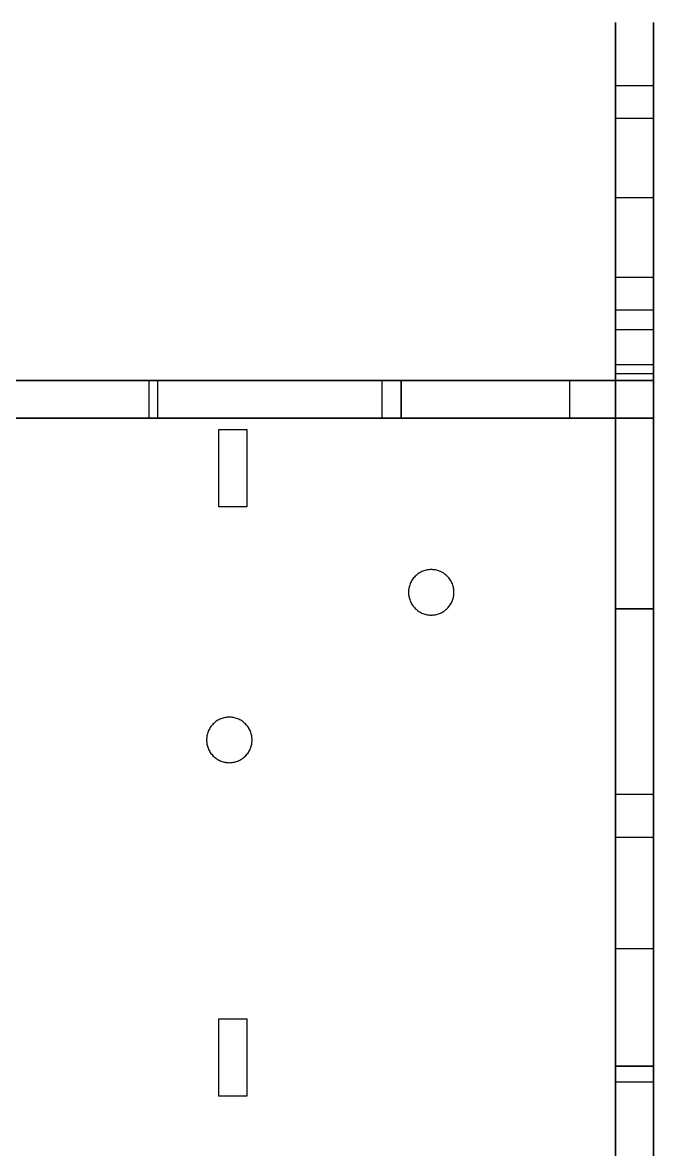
# Model space of a CAD drawing. Header units: millimetres. Extents: x -243 to 565, y -16 to 220.
# Drawn here: x -198.4 to -153.4, y 94.7 to 175 of the extents above; entities that cross this region are included whole.
import ezdxf

# ---------------------------------------------------------------- set-up
doc = ezdxf.new("R2010")
doc.units = ezdxf.units.MM
doc.header["$LTSCALE"] = 12.7
doc.header["$MEASUREMENT"] = 0
doc.layers.add('VISTAS', color=7, linetype='Continuous', true_color=0x000000)

msp = doc.modelspace()

# ---------------------------------------------------------------- linework, layer by layer
at = {"layer": 'VISTAS'}
for points, weights, knots in [([(-156.065, 162.499, -2.3), (-156.065, 174.999, -2.3), (-156.065, 174.999, -14.8), (-156.065, 174.999, -27.3), (-156.065, 162.499, -27.3)], [1, 0.707106781187, 1, 0.707106781187, 1], [376.676221, 376.676221, 376.676221, 396.311175, 396.311175, 415.946129, 415.946129, 415.946129]), ([(-153.365, 162.499, -2.3), (-153.365, 174.999, -2.3), (-153.365, 174.999, -14.8), (-153.365, 174.999, -27.3), (-153.365, 162.499, -27.3)], [1, 0.707106781187, 1, 0.707106781187, 1], [376.676221, 376.676221, 376.676221, 396.311175, 396.311175, 415.946129, 415.946129, 415.946129]), ([(-156.065, 170.499, -13.18), (-156.065, 168.879, -13.18), (-156.065, 168.879, -14.8), (-156.065, 168.879, -16.42), (-156.065, 170.499, -16.42), (-156.065, 172.119, -16.42), (-156.065, 172.119, -14.8), (-156.065, 172.119, -13.18), (-156.065, 170.499, -13.18)], [1, 0.707106781187, 1, 0.707106781187, 1, 0.707106781187, 1, 0.707106781187, 1], [617.737636, 617.737636, 617.737636, 620.282326, 620.282326, 622.827016, 622.827016, 625.371706, 625.371706, 627.916396, 627.916396, 627.916396]), ([(-153.365, 170.499, -13.18), (-153.365, 168.879, -13.18), (-153.365, 168.879, -14.8), (-153.365, 168.879, -16.42), (-153.365, 170.499, -16.42), (-153.365, 172.119, -16.42), (-153.365, 172.119, -14.8), (-153.365, 172.119, -13.18), (-153.365, 170.499, -13.18)], [1, 0.707106781187, 1, 0.707106781187, 1, 0.707106781187, 1, 0.707106781187, 1], [617.737636, 617.737636, 617.737636, 620.282326, 620.282326, 622.827016, 622.827016, 625.371706, 625.371706, 627.916396, 627.916396, 627.916396]), ([(-156.065, 168.156, -18.837), (-156.065, 166.536, -18.837), (-156.065, 166.536, -20.457), (-156.065, 166.536, -22.077), (-156.065, 168.156, -22.077), (-156.065, 169.776, -22.077), (-156.065, 169.776, -20.457), (-156.065, 169.776, -18.837), (-156.065, 168.156, -18.837)], [1, 0.707106781187, 1, 0.707106781187, 1, 0.707106781187, 1, 0.707106781187, 1], [748.679217, 748.679217, 748.679217, 751.223908, 751.223908, 753.768598, 753.768598, 756.313288, 756.313288, 758.857978, 758.857978, 758.857978]), ([(-156.065, 168.156, -7.523), (-156.065, 166.536, -7.523), (-156.065, 166.536, -9.143), (-156.065, 166.536, -10.763), (-156.065, 168.156, -10.763), (-156.065, 169.776, -10.763), (-156.065, 169.776, -9.143), (-156.065, 169.776, -7.523), (-156.065, 168.156, -7.523)], [1, 0.707106781187, 1, 0.707106781187, 1, 0.707106781187, 1, 0.707106781187, 1], [849.021687, 849.021687, 849.021687, 851.566377, 851.566377, 854.111067, 854.111067, 856.655757, 856.655757, 859.200447, 859.200447, 859.200447]), ([(-153.365, 168.156, -18.837), (-153.365, 166.536, -18.837), (-153.365, 166.536, -20.457), (-153.365, 166.536, -22.077), (-153.365, 168.156, -22.077), (-153.365, 169.776, -22.077), (-153.365, 169.776, -20.457), (-153.365, 169.776, -18.837), (-153.365, 168.156, -18.837)], [1, 0.707106781187, 1, 0.707106781187, 1, 0.707106781187, 1, 0.707106781187, 1], [748.679217, 748.679217, 748.679217, 751.223908, 751.223908, 753.768598, 753.768598, 756.313288, 756.313288, 758.857978, 758.857978, 758.857978]), ([(-153.365, 168.156, -7.523), (-153.365, 166.536, -7.523), (-153.365, 166.536, -9.143), (-153.365, 166.536, -10.763), (-153.365, 168.156, -10.763), (-153.365, 169.776, -10.763), (-153.365, 169.776, -9.143), (-153.365, 169.776, -7.523), (-153.365, 168.156, -7.523)], [1, 0.707106781187, 1, 0.707106781187, 1, 0.707106781187, 1, 0.707106781187, 1], [849.021687, 849.021687, 849.021687, 851.566377, 851.566377, 854.111067, 854.111067, 856.655757, 856.655757, 859.200447, 859.200447, 859.200447]), ([(-156.065, 162.499, -10.8), (-156.065, 158.499, -10.8), (-156.065, 158.499, -14.8), (-156.065, 158.499, -18.8), (-156.065, 162.499, -18.8), (-156.065, 166.499, -18.8), (-156.065, 166.499, -14.8), (-156.065, 166.499, -10.8), (-156.065, 162.499, -10.8)], [1, 0.707106781187, 1, 0.707106781187, 1, 0.707106781187, 1, 0.707106781187, 1], [638.095156, 638.095156, 638.095156, 644.378341, 644.378341, 650.661527, 650.661527, 656.944712, 656.944712, 663.227897, 663.227897, 663.227897]), ([(-153.365, 162.499, -10.8), (-153.365, 158.499, -10.8), (-153.365, 158.499, -14.8), (-153.365, 158.499, -18.8), (-153.365, 162.499, -18.8), (-153.365, 166.499, -18.8), (-153.365, 166.499, -14.8), (-153.365, 166.499, -10.8), (-153.365, 162.499, -10.8)], [1, 0.707106781187, 1, 0.707106781187, 1, 0.707106781187, 1, 0.707106781187, 1], [638.095156, 638.095156, 638.095156, 644.378341, 644.378341, 650.661527, 650.661527, 656.944712, 656.944712, 663.227897, 663.227897, 663.227897]), ([(-156.065, 162.499, -21.18), (-156.065, 160.879, -21.18), (-156.065, 160.879, -22.8), (-156.065, 160.879, -24.42), (-156.065, 162.499, -24.42), (-156.065, 164.119, -24.42), (-156.065, 164.119, -22.8), (-156.065, 164.119, -21.18), (-156.065, 162.499, -21.18)], [1, 0.707106781187, 1, 0.707106781187, 1, 0.707106781187, 1, 0.707106781187, 1], [769.036738, 769.036738, 769.036738, 771.581428, 771.581428, 774.126118, 774.126118, 776.670808, 776.670808, 779.215498, 779.215498, 779.215498]), ([(-156.065, 162.499, -5.18), (-156.065, 160.879, -5.18), (-156.065, 160.879, -6.8), (-156.065, 160.879, -8.42), (-156.065, 162.499, -8.42), (-156.065, 164.119, -8.42), (-156.065, 164.119, -6.8), (-156.065, 164.119, -5.18), (-156.065, 162.499, -5.18)], [1, 0.707106781187, 1, 0.707106781187, 1, 0.707106781187, 1, 0.707106781187, 1], [838.842927, 838.842927, 838.842927, 841.387617, 841.387617, 843.932307, 843.932307, 846.476997, 846.476997, 849.021687, 849.021687, 849.021687]), ([(-153.365, 162.499, -21.18), (-153.365, 160.879, -21.18), (-153.365, 160.879, -22.8), (-153.365, 160.879, -24.42), (-153.365, 162.499, -24.42), (-153.365, 164.119, -24.42), (-153.365, 164.119, -22.8), (-153.365, 164.119, -21.18), (-153.365, 162.499, -21.18)], [1, 0.707106781187, 1, 0.707106781187, 1, 0.707106781187, 1, 0.707106781187, 1], [769.036738, 769.036738, 769.036738, 771.581428, 771.581428, 774.126118, 774.126118, 776.670808, 776.670808, 779.215498, 779.215498, 779.215498]), ([(-153.365, 162.499, -5.18), (-153.365, 160.879, -5.18), (-153.365, 160.879, -6.8), (-153.365, 160.879, -8.42), (-153.365, 162.499, -8.42), (-153.365, 164.119, -8.42), (-153.365, 164.119, -6.8), (-153.365, 164.119, -5.18), (-153.365, 162.499, -5.18)], [1, 0.707106781187, 1, 0.707106781187, 1, 0.707106781187, 1, 0.707106781187, 1], [838.842927, 838.842927, 838.842927, 841.387617, 841.387617, 843.932307, 843.932307, 846.476997, 846.476997, 849.021687, 849.021687, 849.021687]), ([(-156.065, 156.842, -7.523), (-156.065, 155.222, -7.523), (-156.065, 155.222, -9.143), (-156.065, 155.222, -10.763), (-156.065, 156.842, -10.763), (-156.065, 158.462, -10.763), (-156.065, 158.462, -9.143), (-156.065, 158.462, -7.523), (-156.065, 156.842, -7.523)], [1, 0.707106781187, 1, 0.707106781187, 1, 0.707106781187, 1, 0.707106781187, 1], [828.664166, 828.664166, 828.664166, 831.208856, 831.208856, 833.753547, 833.753547, 836.298237, 836.298237, 838.842927, 838.842927, 838.842927]), ([(-156.065, 156.842, -18.837), (-156.065, 155.222, -18.837), (-156.065, 155.222, -20.457), (-156.065, 155.222, -22.077), (-156.065, 156.842, -22.077), (-156.065, 158.462, -22.077), (-156.065, 158.462, -20.457), (-156.065, 158.462, -18.837), (-156.065, 156.842, -18.837)], [1, 0.707106781187, 1, 0.707106781187, 1, 0.707106781187, 1, 0.707106781187, 1], [859.200447, 859.200447, 859.200447, 861.745137, 861.745137, 864.289827, 864.289827, 866.834517, 866.834517, 869.379207, 869.379207, 869.379207]), ([(-153.365, 156.842, -7.523), (-153.365, 155.222, -7.523), (-153.365, 155.222, -9.143), (-153.365, 155.222, -10.763), (-153.365, 156.842, -10.763), (-153.365, 158.462, -10.763), (-153.365, 158.462, -9.143), (-153.365, 158.462, -7.523), (-153.365, 156.842, -7.523)], [1, 0.707106781187, 1, 0.707106781187, 1, 0.707106781187, 1, 0.707106781187, 1], [828.664166, 828.664166, 828.664166, 831.208856, 831.208856, 833.753547, 833.753547, 836.298237, 836.298237, 838.842927, 838.842927, 838.842927]), ([(-153.365, 156.842, -18.837), (-153.365, 155.222, -18.837), (-153.365, 155.222, -20.457), (-153.365, 155.222, -22.077), (-153.365, 156.842, -22.077), (-153.365, 158.462, -22.077), (-153.365, 158.462, -20.457), (-153.365, 158.462, -18.837), (-153.365, 156.842, -18.837)], [1, 0.707106781187, 1, 0.707106781187, 1, 0.707106781187, 1, 0.707106781187, 1], [859.200447, 859.200447, 859.200447, 861.745137, 861.745137, 864.289827, 864.289827, 866.834517, 866.834517, 869.379207, 869.379207, 869.379207]), ([(-156.065, 154.499, -13.18), (-156.065, 152.879, -13.18), (-156.065, 152.879, -14.8), (-156.065, 152.879, -16.42), (-156.065, 154.499, -16.42), (-156.065, 156.119, -16.42), (-156.065, 156.119, -14.8), (-156.065, 156.119, -13.18), (-156.065, 154.499, -13.18)], [1, 0.707106781187, 1, 0.707106781187, 1, 0.707106781187, 1, 0.707106781187, 1], [703.188956, 703.188956, 703.188956, 705.733646, 705.733646, 708.278336, 708.278336, 710.823026, 710.823026, 713.367716, 713.367716, 713.367716]), ([(-153.365, 154.499, -13.18), (-153.365, 152.879, -13.18), (-153.365, 152.879, -14.8), (-153.365, 152.879, -16.42), (-153.365, 154.499, -16.42), (-153.365, 156.119, -16.42), (-153.365, 156.119, -14.8), (-153.365, 156.119, -13.18), (-153.365, 154.499, -13.18)], [1, 0.707106781187, 1, 0.707106781187, 1, 0.707106781187, 1, 0.707106781187, 1], [703.188956, 703.188956, 703.188956, 705.733646, 705.733646, 708.278336, 708.278336, 710.823026, 710.823026, 713.367716, 713.367716, 713.367716]), ([(-188.745, 149.499, -5.3), (-188.745, 149.499, -6.92), (-190.365, 149.499, -6.92), (-191.985, 149.499, -6.92), (-191.985, 149.499, -5.3), (-191.985, 149.499, -3.68), (-190.365, 149.499, -3.68), (-188.745, 149.499, -3.68), (-188.745, 149.499, -5.3)], [1, 0.707106781187, 1, 0.707106781187, 1, 0.707106781187, 1, 0.707106781187, 1], [296.290262, 296.290262, 296.290262, 298.834952, 298.834952, 301.379642, 301.379642, 303.924332, 303.924332, 306.469022, 306.469022, 306.469022]), ([(-188.745, 149.499, -21.3), (-188.745, 149.499, -22.92), (-190.365, 149.499, -22.92), (-191.985, 149.499, -22.92), (-191.985, 149.499, -21.3), (-191.985, 149.499, -19.68), (-190.365, 149.499, -19.68), (-188.745, 149.499, -19.68), (-188.745, 149.499, -21.3)], [1, 0.707106781187, 1, 0.707106781187, 1, 0.707106781187, 1, 0.707106781187, 1], [351.959283, 351.959283, 351.959283, 354.503973, 354.503973, 357.048664, 357.048664, 359.593354, 359.593354, 362.138044, 362.138044, 362.138044]), ([(-172.745, 149.499, -5.3), (-172.745, 149.499, -6.92), (-174.365, 149.499, -6.92), (-175.985, 149.499, -6.92), (-175.985, 149.499, -5.3), (-175.985, 149.499, -3.68), (-174.365, 149.499, -3.68), (-172.745, 149.499, -3.68), (-172.745, 149.499, -5.3)], [1, 0.707106781187, 1, 0.707106781187, 1, 0.707106781187, 1, 0.707106781187, 1], [260.97876, 260.97876, 260.97876, 263.52345, 263.52345, 266.06814, 266.06814, 268.61283, 268.61283, 271.15752, 271.15752, 271.15752]), ([(-172.745, 149.499, -21.3), (-172.745, 149.499, -22.92), (-174.365, 149.499, -22.92), (-175.985, 149.499, -22.92), (-175.985, 149.499, -21.3), (-175.985, 149.499, -19.68), (-174.365, 149.499, -19.68), (-172.745, 149.499, -19.68), (-172.745, 149.499, -21.3)], [1, 0.707106781187, 1, 0.707106781187, 1, 0.707106781187, 1, 0.707106781187, 1], [372.316804, 372.316804, 372.316804, 374.861494, 374.861494, 377.406184, 377.406184, 379.950874, 379.950874, 382.495564, 382.495564, 382.495564]), ([(-159.365, 149.499, -5.3), (-159.365, 149.499, -9.3), (-163.365, 149.499, -9.3), (-167.365, 149.499, -9.3), (-167.365, 149.499, -5.3), (-167.365, 149.499, -1.3), (-163.365, 149.499, -1.3), (-159.365, 149.499, -1.3), (-159.365, 149.499, -5.3)], [1, 0.707106781187, 1, 0.707106781187, 1, 0.707106781187, 1, 0.707106781187, 1], [271.15752, 271.15752, 271.15752, 277.440706, 277.440706, 283.723891, 283.723891, 290.007076, 290.007076, 296.290262, 296.290262, 296.290262]), ([(-188.745, 146.799, -5.3), (-188.745, 146.799, -6.92), (-190.365, 146.799, -6.92), (-191.985, 146.799, -6.92), (-191.985, 146.799, -5.3), (-191.985, 146.799, -3.68), (-190.365, 146.799, -3.68), (-188.745, 146.799, -3.68), (-188.745, 146.799, -5.3)], [1, 0.707106781187, 1, 0.707106781187, 1, 0.707106781187, 1, 0.707106781187, 1], [296.290262, 296.290262, 296.290262, 298.834952, 298.834952, 301.379642, 301.379642, 303.924332, 303.924332, 306.469022, 306.469022, 306.469022]), ([(-188.745, 146.799, -21.3), (-188.745, 146.799, -22.92), (-190.365, 146.799, -22.92), (-191.985, 146.799, -22.92), (-191.985, 146.799, -21.3), (-191.985, 146.799, -19.68), (-190.365, 146.799, -19.68), (-188.745, 146.799, -19.68), (-188.745, 146.799, -21.3)], [1, 0.707106781187, 1, 0.707106781187, 1, 0.707106781187, 1, 0.707106781187, 1], [351.959283, 351.959283, 351.959283, 354.503973, 354.503973, 357.048664, 357.048664, 359.593354, 359.593354, 362.138044, 362.138044, 362.138044]), ([(-172.745, 146.799, -5.3), (-172.745, 146.799, -6.92), (-174.365, 146.799, -6.92), (-175.985, 146.799, -6.92), (-175.985, 146.799, -5.3), (-175.985, 146.799, -3.68), (-174.365, 146.799, -3.68), (-172.745, 146.799, -3.68), (-172.745, 146.799, -5.3)], [1, 0.707106781187, 1, 0.707106781187, 1, 0.707106781187, 1, 0.707106781187, 1], [260.97876, 260.97876, 260.97876, 263.52345, 263.52345, 266.06814, 266.06814, 268.61283, 268.61283, 271.15752, 271.15752, 271.15752]), ([(-172.745, 146.799, -21.3), (-172.745, 146.799, -22.92), (-174.365, 146.799, -22.92), (-175.985, 146.799, -22.92), (-175.985, 146.799, -21.3), (-175.985, 146.799, -19.68), (-174.365, 146.799, -19.68), (-172.745, 146.799, -19.68), (-172.745, 146.799, -21.3)], [1, 0.707106781187, 1, 0.707106781187, 1, 0.707106781187, 1, 0.707106781187, 1], [372.316804, 372.316804, 372.316804, 374.861494, 374.861494, 377.406184, 377.406184, 379.950874, 379.950874, 382.495564, 382.495564, 382.495564]), ([(-159.365, 146.799, -5.3), (-159.365, 146.799, -9.3), (-163.365, 146.799, -9.3), (-167.365, 146.799, -9.3), (-167.365, 146.799, -5.3), (-167.365, 146.799, -1.3), (-163.365, 146.799, -1.3), (-159.365, 146.799, -1.3), (-159.365, 146.799, -5.3)], [1, 0.707106781187, 1, 0.707106781187, 1, 0.707106781187, 1, 0.707106781187, 1], [271.15752, 271.15752, 271.15752, 277.440706, 277.440706, 283.723891, 283.723891, 290.007076, 290.007076, 296.290262, 296.290262, 296.290262]), ([(-167.595, 134.399), (-167.595, 132.779), (-169.215, 132.779), (-170.835, 132.779), (-170.835, 134.399), (-170.835, 136.019), (-169.215, 136.019), (-167.595, 136.019), (-167.595, 134.399)], [1, 0.707106781187, 1, 0.707106781187, 1, 0.707106781187, 1, 0.707106781187, 1], [344.05752, 344.05752, 344.05752, 346.60221, 346.60221, 349.1469, 349.1469, 351.691591, 351.691591, 354.236281, 354.236281, 354.236281]), ([(-167.595, 134.399, 2.7), (-167.595, 132.779, 2.7), (-169.215, 132.779, 2.7), (-170.835, 132.779, 2.7), (-170.835, 134.399, 2.7), (-170.835, 136.019, 2.7), (-169.215, 136.019, 2.7), (-167.595, 136.019, 2.7), (-167.595, 134.399, 2.7)], [1, 0.707106781187, 1, 0.707106781187, 1, 0.707106781187, 1, 0.707106781187, 1], [344.05752, 344.05752, 344.05752, 346.60221, 346.60221, 349.1469, 349.1469, 351.691591, 351.691591, 354.236281, 354.236281, 354.236281]), ([(-156.065, 119.999, -6.05), (-156.065, 113.749, -6.05), (-156.065, 113.749, -12.3), (-156.065, 113.749, -18.55), (-156.065, 119.999, -18.55), (-156.065, 126.249, -18.55), (-156.065, 126.249, -12.3), (-156.065, 126.249, -6.05), (-156.065, 119.999, -6.05)], [1, 0.707106781187, 1, 0.707106781187, 1, 0.707106781187, 1, 0.707106781187, 1], [789.394258, 789.394258, 789.394258, 799.211735, 799.211735, 809.029212, 809.029212, 818.846689, 818.846689, 828.664166, 828.664166, 828.664166]), ([(-153.365, 119.999, -6.05), (-153.365, 113.749, -6.05), (-153.365, 113.749, -12.3), (-153.365, 113.749, -18.55), (-153.365, 119.999, -18.55), (-153.365, 126.249, -18.55), (-153.365, 126.249, -12.3), (-153.365, 126.249, -6.05), (-153.365, 119.999, -6.05)], [1, 0.707106781187, 1, 0.707106781187, 1, 0.707106781187, 1, 0.707106781187, 1], [789.394258, 789.394258, 789.394258, 799.211735, 799.211735, 809.029212, 809.029212, 818.846689, 818.846689, 828.664166, 828.664166, 828.664166]), ([(-181.995, 123.879), (-181.995, 122.259), (-183.615, 122.259), (-185.235, 122.259), (-185.235, 123.879), (-185.235, 125.499), (-183.615, 125.499), (-181.995, 125.499), (-181.995, 123.879)], [1, 0.707106781187, 1, 0.707106781187, 1, 0.707106781187, 1, 0.707106781187, 1], [405.130082, 405.130082, 405.130082, 407.674772, 407.674772, 410.219462, 410.219462, 412.764152, 412.764152, 415.308842, 415.308842, 415.308842]), ([(-181.995, 123.879, 2.7), (-181.995, 122.259, 2.7), (-183.615, 122.259, 2.7), (-185.235, 122.259, 2.7), (-185.235, 123.879, 2.7), (-185.235, 125.499, 2.7), (-183.615, 125.499, 2.7), (-181.995, 125.499, 2.7), (-181.995, 123.879, 2.7)], [1, 0.707106781187, 1, 0.707106781187, 1, 0.707106781187, 1, 0.707106781187, 1], [405.130082, 405.130082, 405.130082, 407.674772, 407.674772, 410.219462, 410.219462, 412.764152, 412.764152, 415.308842, 415.308842, 415.308842]), ([(-156.065, 108.999, -10.25), (-156.065, 106.949, -10.25), (-156.065, 106.949, -12.3), (-156.065, 106.949, -14.35), (-156.065, 108.999, -14.35), (-156.065, 111.049, -14.35), (-156.065, 111.049, -12.3), (-156.065, 111.049, -10.25), (-156.065, 108.999, -10.25)], [1, 0.707106781187, 1, 0.707106781187, 1, 0.707106781187, 1, 0.707106781187, 1], [899.915488, 899.915488, 899.915488, 903.13562, 903.13562, 906.355753, 906.355753, 909.575885, 909.575885, 912.796018, 912.796018, 912.796018]), ([(-153.365, 108.999, -10.25), (-153.365, 106.949, -10.25), (-153.365, 106.949, -12.3), (-153.365, 106.949, -14.35), (-153.365, 108.999, -14.35), (-153.365, 111.049, -14.35), (-153.365, 111.049, -12.3), (-153.365, 111.049, -10.25), (-153.365, 108.999, -10.25)], [1, 0.707106781187, 1, 0.707106781187, 1, 0.707106781187, 1, 0.707106781187, 1], [899.915488, 899.915488, 899.915488, 903.13562, 903.13562, 906.355753, 906.355753, 909.575885, 909.575885, 912.796018, 912.796018, 912.796018]), ([(-156.065, 99.499, -19.55), (-156.065, 97.999, -19.55), (-156.065, 97.999, -21.05), (-156.065, 97.999, -22.55), (-156.065, 99.499, -22.55), (-156.065, 100.999, -22.55), (-156.065, 100.999, -21.05), (-156.065, 100.999, -19.55), (-156.065, 99.499, -19.55)], [1, 0.707106781187, 1, 0.707106781187, 1, 0.707106781187, 1, 0.707106781187, 1], [673.406657, 673.406657, 673.406657, 675.762852, 675.762852, 678.119046, 678.119046, 680.475241, 680.475241, 682.831435, 682.831435, 682.831435]), ([(-156.065, 99.499, -2.05), (-156.065, 97.999, -2.05), (-156.065, 97.999, -3.55), (-156.065, 97.999, -5.05), (-156.065, 99.499, -5.05), (-156.065, 100.999, -5.05), (-156.065, 100.999, -3.55), (-156.065, 100.999, -2.05), (-156.065, 99.499, -2.05)], [1, 0.707106781187, 1, 0.707106781187, 1, 0.707106781187, 1, 0.707106781187, 1], [912.796018, 912.796018, 912.796018, 915.152212, 915.152212, 917.508407, 917.508407, 919.864601, 919.864601, 922.220796, 922.220796, 922.220796]), ([(-153.365, 99.499, -19.55), (-153.365, 97.999, -19.55), (-153.365, 97.999, -21.05), (-153.365, 97.999, -22.55), (-153.365, 99.499, -22.55), (-153.365, 100.999, -22.55), (-153.365, 100.999, -21.05), (-153.365, 100.999, -19.55), (-153.365, 99.499, -19.55)], [1, 0.707106781187, 1, 0.707106781187, 1, 0.707106781187, 1, 0.707106781187, 1], [673.406657, 673.406657, 673.406657, 675.762852, 675.762852, 678.119046, 678.119046, 680.475241, 680.475241, 682.831435, 682.831435, 682.831435]), ([(-153.365, 99.499, -2.05), (-153.365, 97.999, -2.05), (-153.365, 97.999, -3.55), (-153.365, 97.999, -5.05), (-153.365, 99.499, -5.05), (-153.365, 100.999, -5.05), (-153.365, 100.999, -3.55), (-153.365, 100.999, -2.05), (-153.365, 99.499, -2.05)], [1, 0.707106781187, 1, 0.707106781187, 1, 0.707106781187, 1, 0.707106781187, 1], [912.796018, 912.796018, 912.796018, 915.152212, 915.152212, 917.508407, 917.508407, 919.864601, 919.864601, 922.220796, 922.220796, 922.220796])]:
    msp.add_rational_spline(points, weights, degree=2, knots=knots, dxfattribs=at)
for points in [[(-153.365, 170.499, -13.18), (-154.715, 170.499, -13.18), (-156.065, 170.499, -13.18)], [(-153.365, 168.156, -18.837), (-154.715, 168.156, -18.837), (-156.065, 168.156, -18.837)], [(-153.365, 168.156, -7.523), (-154.715, 168.156, -7.523), (-156.065, 168.156, -7.523)], [(-153.365, 162.499, -2.3), (-154.715, 162.499, -2.3), (-156.065, 162.499, -2.3)], [(-156.065, 153.105, -2.3), (-156.065, 157.802, -2.3), (-156.065, 162.499, -2.3)], [(-153.365, 162.499, -27.3), (-154.715, 162.499, -27.3), (-156.065, 162.499, -27.3)], [(-156.065, 162.499, -27.3), (-156.065, 92.499, -27.3), (-156.065, 22.499, -27.3)], [(-153.365, 162.499, -10.8), (-154.715, 162.499, -10.8), (-156.065, 162.499, -10.8)], [(-153.365, 162.499, -21.18), (-154.715, 162.499, -21.18), (-156.065, 162.499, -21.18)], [(-153.365, 162.499, -5.18), (-154.715, 162.499, -5.18), (-156.065, 162.499, -5.18)], [(-153.365, 153.105, -2.3), (-153.365, 157.802, -2.3), (-153.365, 162.499, -2.3)], [(-153.365, 162.499, -27.3), (-153.365, 92.499, -27.3), (-153.365, 22.499, -27.3)], [(-153.365, 156.842, -7.523), (-154.715, 156.842, -7.523), (-156.065, 156.842, -7.523)], [(-153.365, 156.842, -18.837), (-154.715, 156.842, -18.837), (-156.065, 156.842, -18.837)], [(-153.365, 154.499, -13.18), (-154.715, 154.499, -13.18), (-156.065, 154.499, -13.18)], [(-153.365, 153.105, -2.3), (-154.715, 153.105, -2.3), (-156.065, 153.105, -2.3)], [(-153.365, 150.609, -0.964), (-154.715, 150.609, -0.964), (-156.065, 150.609, -0.964)], [(-156.065, 149.966), (-156.065, 150.287, -0.482), (-156.065, 150.609, -0.964)], [(-153.365, 149.966), (-153.365, 150.287, -0.482), (-153.365, 150.609, -0.964)], [(-240.665, 149.499, -27.3), (-198.365, 149.499, -27.3), (-156.065, 149.499, -27.3)], [(-189.365, 149.499, 2.7), (-198.365, 149.499, 2.7), (-207.365, 149.499, 2.7)], [(-171.365, 149.499), (-180.365, 149.499), (-189.365, 149.499)], [(-189.365, 149.499), (-189.365, 148.149), (-189.365, 146.799)], [(-189.365, 149.499), (-189.365, 149.499, 1.35), (-189.365, 149.499, 2.7)], [(-189.365, 149.499, 2.7), (-189.365, 148.149, 2.7), (-189.365, 146.799, 2.7)], [(-171.365, 149.499), (-180.365, 149.499), (-189.365, 149.499)], [(-189.365, 149.499), (-189.365, 149.499, 1.35), (-189.365, 149.499, 2.7)], [(-171.365, 149.499, 2.7), (-180.365, 149.499, 2.7), (-189.365, 149.499, 2.7)], [(-189.365, 149.499), (-189.365, 148.149), (-189.365, 146.799)], [(-189.365, 149.499, 2.7), (-189.365, 148.149, 2.7), (-189.365, 146.799, 2.7)], [(-188.745, 149.499, -5.3), (-188.745, 148.149, -5.3), (-188.745, 146.799, -5.3)], [(-188.745, 149.499, -21.3), (-188.745, 148.149, -21.3), (-188.745, 146.799, -21.3)], [(-172.745, 149.499, -5.3), (-172.745, 148.149, -5.3), (-172.745, 146.799, -5.3)], [(-172.745, 149.499, -21.3), (-172.745, 148.149, -21.3), (-172.745, 146.799, -21.3)], [(-156.065, 149.499, 2.7), (-163.715, 149.499, 2.7), (-171.365, 149.499, 2.7)], [(-171.365, 149.499, 2.7), (-171.365, 148.149, 2.7), (-171.365, 146.799, 2.7)], [(-171.365, 149.499, 2.7), (-171.365, 149.499, 1.35), (-171.365, 149.499)], [(-171.365, 149.499), (-171.365, 148.149), (-171.365, 146.799)], [(-171.365, 146.799), (-171.365, 148.149), (-171.365, 149.499)], [(-171.365, 149.499), (-171.365, 149.499, 1.35), (-171.365, 149.499, 2.7)], [(-171.365, 146.799, 2.7), (-171.365, 148.149, 2.7), (-171.365, 149.499, 2.7)], [(-159.365, 149.499, -5.3), (-159.365, 148.149, -5.3), (-159.365, 146.799, -5.3)], [(-153.365, 149.966), (-154.715, 149.966), (-156.065, 149.966)], [(-156.065, 133.213), (-156.065, 141.59), (-156.065, 149.966)], [(-156.065, 149.499, -27.3), (-156.065, 148.149, -27.3), (-156.065, 146.799, -27.3)], [(-156.065, 149.499, -27.3), (-156.065, 149.499, -22.975), (-156.065, 149.499, -18.65)], [(-156.065, 149.499, -18.65), (-156.065, 148.149, -18.65), (-156.065, 146.799, -18.65)], [(-156.065, 149.499, -18.65), (-154.715, 149.499, -18.65), (-153.365, 149.499, -18.65)], [(-153.365, 149.499, -8.65), (-154.715, 149.499, -8.65), (-156.065, 149.499, -8.65)], [(-156.065, 149.499, -8.65), (-156.065, 148.149, -8.65), (-156.065, 146.799, -8.65)], [(-156.065, 149.499, -8.65), (-156.065, 149.499, -2.975), (-156.065, 149.499, 2.7)], [(-156.065, 149.499, 2.7), (-156.065, 148.149, 2.7), (-156.065, 146.799, 2.7)], [(-156.065, 149.499, -8.65), (-156.065, 148.149, -8.65), (-156.065, 146.799, -8.65)], [(-153.365, 149.499, -8.65), (-154.715, 149.499, -8.65), (-156.065, 149.499, -8.65)], [(-153.365, 149.499, -18.65), (-154.715, 149.499, -18.65), (-156.065, 149.499, -18.65)], [(-156.065, 146.799, -18.65), (-156.065, 148.149, -18.65), (-156.065, 149.499, -18.65)], [(-156.065, 149.499, -18.65), (-156.065, 149.499, -13.65), (-156.065, 149.499, -8.65)], [(-153.365, 133.213), (-153.365, 141.59), (-153.365, 149.966)], [(-153.365, 149.499, -18.65), (-153.365, 148.149, -18.65), (-153.365, 146.799, -18.65)], [(-153.365, 149.499, -18.65), (-153.365, 149.499, -13.65), (-153.365, 149.499, -8.65)], [(-153.365, 149.499, -8.65), (-153.365, 148.149, -8.65), (-153.365, 146.799, -8.65)], [(-153.365, 149.499, -8.65), (-153.365, 148.149, -8.65), (-153.365, 146.799, -8.65)], [(-153.365, 146.799, -18.65), (-153.365, 148.149, -18.65), (-153.365, 149.499, -18.65)], [(-153.365, 149.499, -18.65), (-153.365, 149.499, -13.65), (-153.365, 149.499, -8.65)], [(-240.665, 146.799, -27.3), (-198.365, 146.799, -27.3), (-156.065, 146.799, -27.3)], [(-189.365, 146.799, 2.7), (-198.365, 146.799, 2.7), (-207.365, 146.799, 2.7)], [(-189.365, 146.799), (-198.365, 146.799), (-207.365, 146.799)], [(-189.365, 146.799, 2.7), (-198.365, 146.799, 2.7), (-207.365, 146.799, 2.7)], [(-171.365, 146.799), (-180.365, 146.799), (-189.365, 146.799)], [(-189.365, 146.799), (-189.365, 146.799, 1.35), (-189.365, 146.799, 2.7)], [(-189.365, 146.799), (-189.365, 146.799, 1.35), (-189.365, 146.799, 2.7)], [(-156.065, 146.799, 2.7), (-163.715, 146.799, 2.7), (-171.365, 146.799, 2.7)], [(-171.365, 146.799, 2.7), (-171.365, 146.799, 1.35), (-171.365, 146.799)], [(-153.365, 146.799), (-162.365, 146.799), (-171.365, 146.799)], [(-171.365, 146.799), (-171.365, 146.799, 1.35), (-171.365, 146.799, 2.7)], [(-153.365, 146.799, 2.7), (-162.365, 146.799, 2.7), (-171.365, 146.799, 2.7)], [(-156.065, 146.799, -27.3), (-156.065, 146.799, -22.975), (-156.065, 146.799, -18.65)], [(-156.065, 146.799, -18.65), (-154.715, 146.799, -18.65), (-153.365, 146.799, -18.65)], [(-153.365, 146.799, -8.65), (-154.715, 146.799, -8.65), (-156.065, 146.799, -8.65)], [(-156.065, 146.799, -8.65), (-156.065, 146.799, -2.975), (-156.065, 146.799, 2.7)], [(-153.365, 146.799, -8.65), (-154.715, 146.799, -8.65), (-156.065, 146.799, -8.65)], [(-153.365, 146.799, -18.65), (-154.715, 146.799, -18.65), (-156.065, 146.799, -18.65)], [(-156.065, 146.799, -8.65), (-156.065, 146.799, -13.65), (-156.065, 146.799, -18.65)], [(-153.365, 146.799, -18.65), (-153.365, 146.799, -13.65), (-153.365, 146.799, -8.65)], [(-153.365, 146.799, -8.65), (-153.365, 146.799, -13.65), (-153.365, 146.799, -18.65)], [(-153.365, 133.213), (-153.365, 140.006), (-153.365, 146.799)], [(-153.365, 146.799), (-153.365, 146.799, 1.35), (-153.365, 146.799, 2.7)], [(-153.365, 133.213, 2.7), (-153.365, 140.006, 2.7), (-153.365, 146.799, 2.7)], [(-184.365, 140.499), (-184.365, 143.249), (-184.365, 145.999)], [(-184.365, 145.999), (-184.365, 145.999, 1.35), (-184.365, 145.999, 2.7)], [(-184.365, 140.499, 2.7), (-184.365, 143.249, 2.7), (-184.365, 145.999, 2.7)], [(-184.365, 145.999), (-183.365, 145.999), (-182.365, 145.999)], [(-184.365, 145.999, 2.7), (-183.365, 145.999, 2.7), (-182.365, 145.999, 2.7)], [(-182.365, 145.999), (-182.365, 143.249), (-182.365, 140.499)], [(-182.365, 145.999, 2.7), (-182.365, 143.249, 2.7), (-182.365, 140.499, 2.7)], [(-182.365, 145.999), (-182.365, 145.999, 1.35), (-182.365, 145.999, 2.7)], [(-182.365, 140.499), (-183.365, 140.499), (-184.365, 140.499)], [(-184.365, 140.499), (-184.365, 140.499, 1.35), (-184.365, 140.499, 2.7)], [(-182.365, 140.499, 2.7), (-183.365, 140.499, 2.7), (-184.365, 140.499, 2.7)], [(-182.365, 140.499), (-182.365, 140.499, 1.35), (-182.365, 140.499, 2.7)], [(-167.595, 134.399), (-167.595, 134.399, 1.35), (-167.595, 134.399, 2.7)], [(-153.365, 133.213, 2.7), (-154.715, 133.213, 2.7), (-156.065, 133.213, 2.7)], [(-156.065, 116.928, 2.7), (-156.065, 125.071, 2.7), (-156.065, 133.213, 2.7)], [(-153.365, 133.213), (-154.715, 133.213), (-156.065, 133.213)], [(-156.065, 133.213, 2.7), (-156.065, 133.213, 1.35), (-156.065, 133.213)], [(-156.065, 116.928), (-156.065, 125.071), (-156.065, 133.213)], [(-156.065, 133.213), (-156.065, 133.213, 1.35), (-156.065, 133.213, 2.7)], [(-156.065, 116.928, 2.7), (-156.065, 125.071, 2.7), (-156.065, 133.213, 2.7)], [(-156.065, 133.213), (-154.715, 133.213), (-153.365, 133.213)], [(-156.065, 133.213, 2.7), (-154.715, 133.213, 2.7), (-153.365, 133.213, 2.7)], [(-153.365, 116.928, 2.7), (-153.365, 125.071, 2.7), (-153.365, 133.213, 2.7)], [(-153.365, 133.213, 2.7), (-153.365, 133.213, 1.35), (-153.365, 133.213)], [(-153.365, 133.213), (-153.365, 133.213, 1.35), (-153.365, 133.213, 2.7)], [(-181.995, 123.879), (-181.995, 123.879, 1.35), (-181.995, 123.879, 2.7)], [(-153.365, 119.999, -6.05), (-154.715, 119.999, -6.05), (-156.065, 119.999, -6.05)], [(-153.365, 116.928), (-154.715, 116.928), (-156.065, 116.928)], [(-156.065, 100.642), (-156.065, 108.785), (-156.065, 116.928)], [(-153.365, 116.928, 2.7), (-154.715, 116.928, 2.7), (-156.065, 116.928, 2.7)], [(-156.065, 116.928), (-156.065, 116.928, 1.35), (-156.065, 116.928, 2.7)], [(-153.365, 116.928), (-154.715, 116.928), (-156.065, 116.928)], [(-156.065, 116.928), (-156.065, 116.928, 1.35), (-156.065, 116.928, 2.7)], [(-153.365, 116.928, 2.7), (-154.715, 116.928, 2.7), (-156.065, 116.928, 2.7)], [(-153.365, 100.642), (-153.365, 108.785), (-153.365, 116.928)], [(-153.365, 116.928), (-153.365, 116.928, 1.35), (-153.365, 116.928, 2.7)], [(-153.365, 100.642), (-153.365, 108.785), (-153.365, 116.928)], [(-153.365, 116.928), (-153.365, 116.928, 1.35), (-153.365, 116.928, 2.7)], [(-153.365, 100.642, 2.7), (-153.365, 108.785, 2.7), (-153.365, 116.928, 2.7)], [(-153.365, 108.999, -10.25), (-154.715, 108.999, -10.25), (-156.065, 108.999, -10.25)], [(-184.365, 98.499), (-184.365, 101.249), (-184.365, 103.999)], [(-184.365, 103.999), (-184.365, 103.999, 1.35), (-184.365, 103.999, 2.7)], [(-184.365, 98.499, 2.7), (-184.365, 101.249, 2.7), (-184.365, 103.999, 2.7)], [(-184.365, 103.999), (-183.365, 103.999), (-182.365, 103.999)], [(-184.365, 103.999, 2.7), (-183.365, 103.999, 2.7), (-182.365, 103.999, 2.7)], [(-182.365, 103.999), (-182.365, 101.249), (-182.365, 98.499)], [(-182.365, 103.999, 2.7), (-182.365, 101.249, 2.7), (-182.365, 98.499, 2.7)], [(-182.365, 103.999), (-182.365, 103.999, 1.35), (-182.365, 103.999, 2.7)], [(-153.365, 100.642, 2.7), (-154.715, 100.642, 2.7), (-156.065, 100.642, 2.7)], [(-156.065, 84.356, 2.7), (-156.065, 92.499, 2.7), (-156.065, 100.642, 2.7)], [(-153.365, 100.642), (-154.715, 100.642), (-156.065, 100.642)], [(-156.065, 100.642, 2.7), (-156.065, 100.642, 1.35), (-156.065, 100.642)], [(-156.065, 84.356), (-156.065, 92.499), (-156.065, 100.642)], [(-156.065, 100.642), (-156.065, 100.642, 1.35), (-156.065, 100.642, 2.7)], [(-156.065, 84.356, 2.7), (-156.065, 92.499, 2.7), (-156.065, 100.642, 2.7)], [(-156.065, 100.642), (-154.715, 100.642), (-153.365, 100.642)], [(-156.065, 100.642, 2.7), (-154.715, 100.642, 2.7), (-153.365, 100.642, 2.7)], [(-153.365, 84.356, 2.7), (-153.365, 92.499, 2.7), (-153.365, 100.642, 2.7)], [(-153.365, 100.642, 2.7), (-153.365, 100.642, 1.35), (-153.365, 100.642)], [(-153.365, 100.642), (-153.365, 100.642, 1.35), (-153.365, 100.642, 2.7)], [(-153.365, 99.499, -19.55), (-154.715, 99.499, -19.55), (-156.065, 99.499, -19.55)], [(-153.365, 99.499, -2.05), (-154.715, 99.499, -2.05), (-156.065, 99.499, -2.05)], [(-182.365, 98.499), (-183.365, 98.499), (-184.365, 98.499)], [(-184.365, 98.499), (-184.365, 98.499, 1.35), (-184.365, 98.499, 2.7)], [(-182.365, 98.499, 2.7), (-183.365, 98.499, 2.7), (-184.365, 98.499, 2.7)], [(-182.365, 98.499), (-182.365, 98.499, 1.35), (-182.365, 98.499, 2.7)]]:
    msp.add_open_spline(points, degree=2, dxfattribs=at)
for points in [[(-156.065, 150.609, -0.964), (-156.065, 151.499, -2.3), (-156.065, 153.105, -2.3)], [(-153.365, 150.609, -0.964), (-153.365, 151.499, -2.3), (-153.365, 153.105, -2.3)]]:
    msp.add_rational_spline(points, [1, 0.881674231167, 1], degree=2, dxfattribs=at)

doc.saveas('drawing.dxf')
